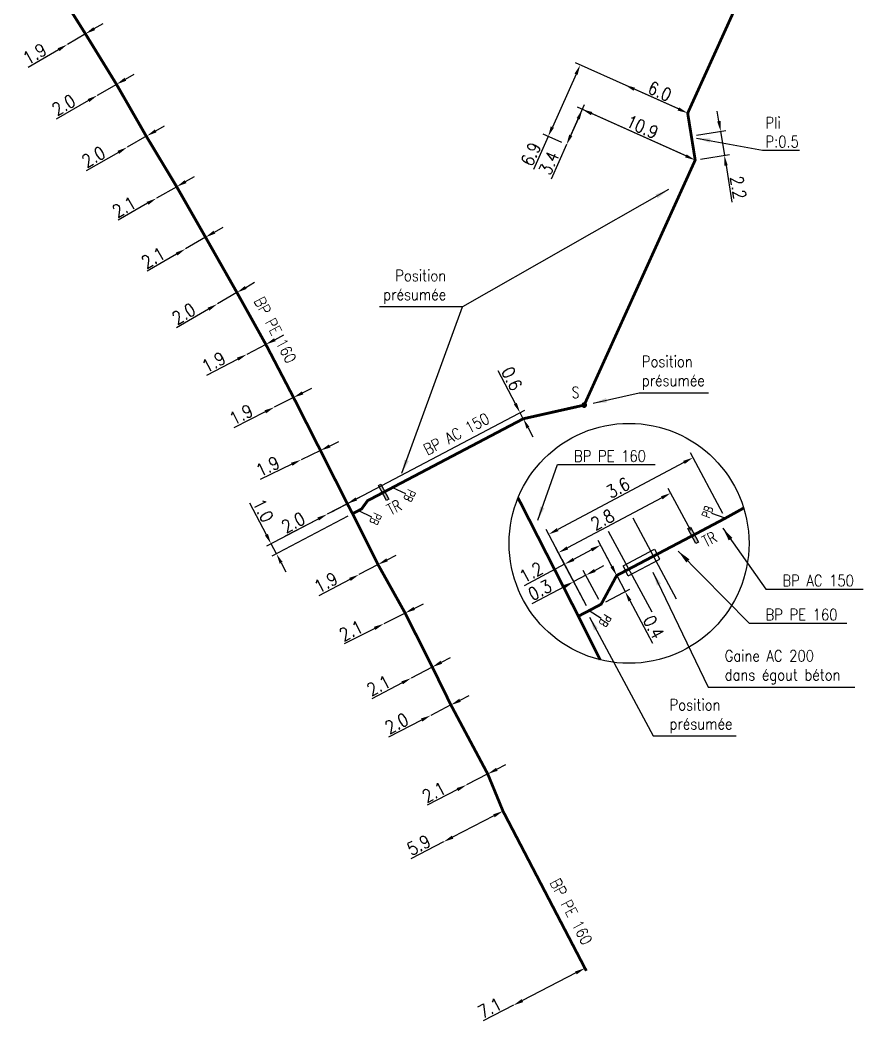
# Model space of a CAD drawing. Header units: millimetres. Extents: x 184998 to 186003, y 126995 to 128002.
# Drawn here: x 185674.2 to 185749, y 126995.6 to 127083.8 of the extents above; entities that cross this region are included whole.
import ezdxf
from ezdxf.enums import TextEntityAlignment as Align

# ---------------------------------------------------------------- set-up
doc = ezdxf.new("R2010")
doc.units = ezdxf.units.MM
doc.header["$PDMODE"] = 34
doc.linetypes.add('L_25_AP', pattern=[2000, 1000, 1000])
doc.linetypes.add('L_25_PE', pattern=[2000, 1000, 1000])
doc.layers.get('0').update_dxf_attribs({"linetype": 'CONTINUOUS'})
doc.layers.get('DEFPOINTS').update_dxf_attribs({"linetype": 'CONTINUOUS'})
for name, color, linetype in [('L_150', 1, 'CONTINUOUS'), ('L_300', 7, 'CONTINUOUS'), ('L_340', 7, 'CONTINUOUS'), ('L_900', 7, 'CONTINUOUS')]:
    doc.layers.add(name, color=color, linetype=linetype)
doc.styles.add('G_ROMANS', font='ROMANS.SHX', dxfattribs={"width": 0.75})
doc.styles.get("Standard").update_dxf_attribs({"font": 'romans.shx', "width": 0.85})
doc.dimstyles.get("Standard").update_dxf_attribs({"dimtxt": 1.5, "dimasz": 1.2, "dimexe": 0.625, "dimexo": 0.625, "dimgap": 0.25, "dimtad": 1, "dimdec": 1, "dimzin": 0, "dimdsep": 46, "dimtxsty": 'Standard', "dimcen": -0.5, "dimadec": 0, "dimazin": 0, "dimtfac": 1, "dimtdec": 1, "dimtmove": 0, "dimatfit": 3, "dimfxl": 0, "dimtolj": 1, "dimtzin": 0, "dimarcsym": 0})

# ---------------------------------------------------------------- blocks, each defined once
blk = doc.blocks.new('*D359')
at = {"layer": 'DEFPOINTS', "color": 0, "linetype": 'Continuous', "transparency": 16777216}
for p in [(185679.952, 127082.558), (185678.358, 127081.62), (185678.358, 127081.62)]:
    blk.add_point(p, dxfattribs=at)
at = {"layer": 'L_150', "color": 0, "linetype": 'Continuous', "lineweight": -2, "transparency": 16777216}
for p, q in [((185680.728, 127083.015), (185681.503, 127083.472)), ((185679.952, 127082.558), (185678.358, 127081.62)), ((185677.583, 127081.163), (185674.915, 127079.592))]:
    blk.add_line(p, q, dxfattribs=at)
at = {"layer": 'L_150', "color": 0, "linetype": 'Continuous', "transparency": 16777216}
for points in [[(185680.652, 127083.144), (185680.804, 127082.886), (185679.952, 127082.558)], [(185677.507, 127081.292), (185677.659, 127081.034), (185678.358, 127081.62)]]:
    blk.add_solid(points, dxfattribs=at)
at = {"layer": 'L_150', "color": 0, "linetype": 'Continuous', "transparency": 16777216, "insert": (185675.48, 127080.795), "char_height": 1.125, "attachment_point": 5, "rotation": 30.49544}
blk.add_mtext('\\A1;1.9', dxfattribs=at)
blk = doc.blocks.new('*D360')
at = {"layer": 'DEFPOINTS', "color": 0, "linetype": 'Continuous', "transparency": 16777216}
for p in [(185682.69, 127078.107), (185681, 127077.133), (185681, 127077.133)]:
    blk.add_point(p, dxfattribs=at)
at = {"layer": 'L_150', "color": 0, "linetype": 'Continuous', "lineweight": -2, "transparency": 16777216}
for p, q in [((185683.469, 127078.557), (185684.249, 127079.006)), ((185682.69, 127078.107), (185681, 127077.133)), ((185680.221, 127076.684), (185677.38, 127075.046))]:
    blk.add_line(p, q, dxfattribs=at)
at = {"layer": 'L_150', "color": 0, "linetype": 'Continuous', "transparency": 16777216}
for points in [[(185683.394, 127078.687), (185683.544, 127078.427), (185682.69, 127078.107)], [(185680.146, 127076.813), (185680.296, 127076.554), (185681, 127077.133)]]:
    blk.add_solid(points, dxfattribs=at)
at = {"layer": 'L_150', "color": 0, "linetype": 'Continuous', "transparency": 16777216, "insert": (185678.036, 127076.29), "char_height": 1.125, "attachment_point": 5, "rotation": 29.96704}
blk.add_mtext('\\A1;2.0', dxfattribs=at)
blk = doc.blocks.new('*D361')
at = {"layer": 'DEFPOINTS', "color": 0, "linetype": 'Continuous', "transparency": 16777216}
for p in [(185685.367, 127073.563), (185683.633, 127072.567), (185683.633, 127072.567)]:
    blk.add_point(p, dxfattribs=at)
at = {"layer": 'L_150', "color": 0, "linetype": 'Continuous', "lineweight": -2, "transparency": 16777216}
for p, q in [((185686.148, 127074.011), (185686.929, 127074.459)), ((185685.367, 127073.563), (185683.633, 127072.567)), ((185682.852, 127072.119), (185680.009, 127070.487))]:
    blk.add_line(p, q, dxfattribs=at)
at = {"layer": 'L_150', "color": 0, "linetype": 'Continuous', "transparency": 16777216}
for points in [[(185686.073, 127074.141), (185686.223, 127073.881), (185685.367, 127073.563)], [(185682.778, 127072.249), (185682.927, 127071.989), (185683.633, 127072.567)]]:
    blk.add_solid(points, dxfattribs=at)
at = {"layer": 'L_150', "color": 0, "linetype": 'Continuous', "transparency": 16777216, "insert": (185680.667, 127071.73), "char_height": 1.125, "attachment_point": 5, "rotation": 29.86022}
blk.add_mtext('\\A1;2.0', dxfattribs=at)
blk = doc.blocks.new('*D362')
at = {"layer": 'DEFPOINTS', "color": 0, "linetype": 'Continuous', "transparency": 16777216}
for p in [(185687.993, 127069.09), (185686.213, 127068.073), (185686.213, 127068.073)]:
    blk.add_point(p, dxfattribs=at)
at = {"layer": 'L_150', "color": 0, "linetype": 'Continuous', "lineweight": -2, "transparency": 16777216}
for p, q in [((185688.775, 127069.537), (185689.556, 127069.983)), ((185687.993, 127069.09), (185686.213, 127068.073)), ((185685.431, 127067.627), (185682.822, 127066.137))]:
    blk.add_line(p, q, dxfattribs=at)
at = {"layer": 'L_150', "color": 0, "linetype": 'Continuous', "transparency": 16777216}
for points in [[(185688.7, 127069.667), (185688.849, 127069.406), (185687.993, 127069.09)], [(185685.357, 127067.757), (185685.506, 127067.497), (185686.213, 127068.073)]]:
    blk.add_solid(points, dxfattribs=at)
at = {"layer": 'L_150', "color": 0, "linetype": 'Continuous', "transparency": 16777216, "insert": (185683.364, 127067.31), "char_height": 1.125, "attachment_point": 5, "rotation": 29.73244}
blk.add_mtext('\\A1;2.1', dxfattribs=at)
blk = doc.blocks.new('*D363')
at = {"layer": 'DEFPOINTS', "color": 0, "linetype": 'Continuous', "transparency": 16777216}
for p in [(185690.536, 127064.637), (185688.763, 127063.608), (185688.763, 127063.608)]:
    blk.add_point(p, dxfattribs=at)
at = {"layer": 'L_150', "color": 0, "linetype": 'Continuous', "lineweight": -2, "transparency": 16777216}
for p, q in [((185691.315, 127065.089), (185692.093, 127065.54)), ((185690.536, 127064.637), (185688.763, 127063.608)), ((185687.985, 127063.157), (185685.385, 127061.649))]:
    blk.add_line(p, q, dxfattribs=at)
at = {"layer": 'L_150', "color": 0, "linetype": 'Continuous', "transparency": 16777216}
for points in [[(185691.24, 127065.218), (185691.39, 127064.959), (185690.536, 127064.637)], [(185687.909, 127063.286), (185688.06, 127063.027), (185688.763, 127063.608)]]:
    blk.add_solid(points, dxfattribs=at)
at = {"layer": 'L_150', "color": 0, "linetype": 'Continuous', "transparency": 16777216, "insert": (185685.919, 127062.826), "char_height": 1.125, "attachment_point": 5, "rotation": 30.12005}
blk.add_mtext('\\A1;2.1', dxfattribs=at)
blk = doc.blocks.new('*D364')
at = {"layer": 'DEFPOINTS', "color": 0, "linetype": 'Continuous', "transparency": 16777216}
for p in [(185693.305, 127059.764), (185691.577, 127058.758), (185691.577, 127058.758)]:
    blk.add_point(p, dxfattribs=at)
at = {"layer": 'L_150', "color": 0, "linetype": 'Continuous', "lineweight": -2, "transparency": 16777216}
for p, q in [((185694.083, 127060.217), (185694.861, 127060.671)), ((185693.305, 127059.764), (185691.577, 127058.758)), ((185690.799, 127058.305), (185687.966, 127056.655))]:
    blk.add_line(p, q, dxfattribs=at)
at = {"layer": 'L_150', "color": 0, "linetype": 'Continuous', "transparency": 16777216}
for points in [[(185694.007, 127060.347), (185694.158, 127060.088), (185693.305, 127059.764)], [(185690.724, 127058.434), (185690.875, 127058.175), (185691.577, 127058.758)]]:
    blk.add_solid(points, dxfattribs=at)
at = {"layer": 'L_150', "color": 0, "linetype": 'Continuous', "transparency": 16777216, "insert": (185688.617, 127057.901), "char_height": 1.125, "attachment_point": 5, "rotation": 30.22146}
blk.add_mtext('\\A1;2.0', dxfattribs=at)
blk = doc.blocks.new('*D365')
at = {"layer": 'DEFPOINTS', "color": 0, "linetype": 'Continuous', "transparency": 16777216}
for p in [(185695.849, 127055.196), (185694.165, 127054.316), (185694.165, 127054.316)]:
    blk.add_point(p, dxfattribs=at)
at = {"layer": 'L_150', "color": 0, "linetype": 'Continuous', "lineweight": -2, "transparency": 16777216}
for p, q in [((185696.646, 127055.613), (185697.444, 127056.029)), ((185695.849, 127055.196), (185694.165, 127054.316)), ((185693.367, 127053.899), (185690.623, 127052.465))]:
    blk.add_line(p, q, dxfattribs=at)
at = {"layer": 'L_150', "color": 0, "linetype": 'Continuous', "transparency": 16777216}
for points in [[(185696.577, 127055.746), (185696.716, 127055.48), (185695.849, 127055.196)], [(185693.298, 127054.032), (185693.437, 127053.766), (185694.165, 127054.316)]]:
    blk.add_solid(points, dxfattribs=at)
at = {"layer": 'L_150', "color": 0, "linetype": 'Continuous', "transparency": 16777216, "insert": (185691.249, 127053.638), "char_height": 1.125, "attachment_point": 5, "rotation": 27.5885}
blk.add_mtext('\\A1;1.9', dxfattribs=at)
blk = doc.blocks.new('*D366')
at = {"layer": 'DEFPOINTS', "color": 0, "linetype": 'Continuous', "transparency": 16777216}
for p in [(185698.291, 127050.521), (185696.597, 127049.661), (185696.597, 127049.661)]:
    blk.add_point(p, dxfattribs=at)
at = {"layer": 'L_150', "color": 0, "linetype": 'Continuous', "lineweight": -2, "transparency": 16777216}
for p, q in [((185699.094, 127050.928), (185699.896, 127051.336)), ((185698.291, 127050.521), (185696.597, 127049.661)), ((185695.794, 127049.254), (185693.033, 127047.852))]:
    blk.add_line(p, q, dxfattribs=at)
at = {"layer": 'L_150', "color": 0, "linetype": 'Continuous', "transparency": 16777216}
for points in [[(185699.026, 127051.062), (185699.162, 127050.794), (185698.291, 127050.521)], [(185695.726, 127049.387), (185695.862, 127049.12), (185696.597, 127049.661)]]:
    blk.add_solid(points, dxfattribs=at)
at = {"layer": 'L_150', "color": 0, "linetype": 'Continuous', "transparency": 16777216, "insert": (185693.673, 127049.018), "char_height": 1.125, "attachment_point": 5, "rotation": 26.90943}
blk.add_mtext('\\A1;1.9', dxfattribs=at)
blk = doc.blocks.new('*D367')
at = {"layer": 'DEFPOINTS', "color": 0, "linetype": 'Continuous', "transparency": 16777216}
for p in [(185700.66, 127045.853), (185698.948, 127045.029), (185698.948, 127045.029)]:
    blk.add_point(p, dxfattribs=at)
at = {"layer": 'L_150', "color": 0, "linetype": 'Continuous', "lineweight": -2, "transparency": 16777216}
for p, q in [((185701.471, 127046.243), (185702.282, 127046.634)), ((185700.66, 127045.853), (185698.948, 127045.029)), ((185698.137, 127044.639), (185695.346, 127043.297))]:
    blk.add_line(p, q, dxfattribs=at)
at = {"layer": 'L_150', "color": 0, "linetype": 'Continuous', "transparency": 16777216}
for points in [[(185701.406, 127046.378), (185701.536, 127046.108), (185700.66, 127045.853)], [(185698.072, 127044.774), (185698.202, 127044.504), (185698.948, 127045.029)]]:
    blk.add_solid(points, dxfattribs=at)
at = {"layer": 'L_150', "color": 0, "linetype": 'Continuous', "transparency": 16777216, "insert": (185696.011, 127044.449), "char_height": 1.125, "attachment_point": 5, "rotation": 25.6951}
blk.add_mtext('\\A1;1.9', dxfattribs=at)
blk = doc.blocks.new('*D368')
at = {"layer": 'DEFPOINTS', "color": 0, "linetype": 'Continuous', "transparency": 16777216}
for p in [(185703.025, 127041.165), (185701.255, 127040.233), (185701.255, 127040.233)]:
    blk.add_point(p, dxfattribs=at)
at = {"layer": 'L_150', "color": 0, "linetype": 'Continuous', "lineweight": -2, "transparency": 16777216}
for p, q in [((185703.822, 127041.584), (185704.618, 127042.003)), ((185703.025, 127041.165), (185701.255, 127040.233)), ((185700.459, 127039.814), (185697.557, 127038.288))]:
    blk.add_line(p, q, dxfattribs=at)
at = {"layer": 'L_150', "color": 0, "linetype": 'Continuous', "transparency": 16777216}
for points in [[(185703.752, 127041.716), (185703.892, 127041.451), (185703.025, 127041.165)], [(185700.389, 127039.947), (185700.529, 127039.682), (185701.255, 127040.233)]]:
    blk.add_solid(points, dxfattribs=at)
at = {"layer": 'L_150', "color": 0, "linetype": 'Continuous', "transparency": 16777216, "insert": (185698.261, 127039.505), "char_height": 1.125, "attachment_point": 5, "rotation": 27.74888}
blk.add_mtext('\\A1;2.0', dxfattribs=at)
blk = doc.blocks.new('*D369')
at = {"layer": 'DEFPOINTS', "color": 0, "linetype": 'Continuous', "transparency": 16777216}
for p in [(185701.255, 127040.233), (185703.491, 127040.28), (185696.315, 127037.634)]:
    blk.add_point(p, dxfattribs=at)
at = {"layer": 'L_150', "color": 0, "linetype": 'Continuous', "lineweight": -2, "transparency": 16777216}
for p, q in [((185695.896, 127038.431), (185694.433, 127041.211)), ((185700.84, 127040.015), (185695.9, 127037.416)), ((185703.076, 127040.061), (185696.365, 127036.531)), ((185696.78, 127036.749), (185696.315, 127037.634)), ((185697.199, 127035.953), (185697.618, 127035.156))]:
    blk.add_line(p, q, dxfattribs=at)
at = {"layer": 'L_150', "color": 0, "linetype": 'Continuous', "transparency": 16777216}
for points in [[(185696.028, 127038.501), (185695.763, 127038.361), (185696.315, 127037.634)], [(185697.332, 127036.023), (185697.066, 127035.883), (185696.78, 127036.749)]]:
    blk.add_solid(points, dxfattribs=at)
at = {"layer": 'L_150', "color": 0, "linetype": 'Continuous', "transparency": 16777216, "insert": (185695.618, 127040.569), "char_height": 1.125, "attachment_point": 5, "rotation": 297.74762}
blk.add_mtext('\\A1;1.0', dxfattribs=at)
blk = doc.blocks.new('*D370')
at = {"layer": 'DEFPOINTS', "color": 0, "linetype": 'Continuous', "transparency": 16777216}
for p in [(185705.735, 127035.798), (185704.054, 127034.914), (185704.054, 127034.914)]:
    blk.add_point(p, dxfattribs=at)
at = {"layer": 'L_150', "color": 0, "linetype": 'Continuous', "lineweight": -2, "transparency": 16777216}
for p, q in [((185706.532, 127036.217), (185707.328, 127036.636)), ((185705.735, 127035.798), (185704.054, 127034.914)), ((185703.257, 127034.495), (185700.517, 127033.053))]:
    blk.add_line(p, q, dxfattribs=at)
at = {"layer": 'L_150', "color": 0, "linetype": 'Continuous', "transparency": 16777216}
for points in [[(185706.462, 127036.35), (185706.602, 127036.084), (185705.735, 127035.798)], [(185703.188, 127034.627), (185703.327, 127034.362), (185704.054, 127034.914)]]:
    blk.add_solid(points, dxfattribs=at)
at = {"layer": 'L_150', "color": 0, "linetype": 'Continuous', "transparency": 16777216, "insert": (185701.14, 127034.228), "char_height": 1.125, "attachment_point": 5, "rotation": 27.74589}
blk.add_mtext('\\A1;1.9', dxfattribs=at)
blk = doc.blocks.new('*D371')
at = {"layer": 'DEFPOINTS', "color": 0, "linetype": 'Continuous', "transparency": 16777216}
for p in [(185708.121, 127031.531), (185706.245, 127030.586), (185706.245, 127030.586)]:
    blk.add_point(p, dxfattribs=at)
at = {"layer": 'L_150', "color": 0, "linetype": 'Continuous', "lineweight": -2, "transparency": 16777216}
for p, q in [((185708.925, 127031.936), (185709.729, 127032.341)), ((185708.121, 127031.531), (185706.245, 127030.586)), ((185705.442, 127030.182), (185702.757, 127028.83))]:
    blk.add_line(p, q, dxfattribs=at)
at = {"layer": 'L_150', "color": 0, "linetype": 'Continuous', "transparency": 16777216}
for points in [[(185708.857, 127032.07), (185708.992, 127031.802), (185708.121, 127031.531)], [(185705.374, 127030.316), (185705.509, 127030.048), (185706.245, 127030.586)]]:
    blk.add_solid(points, dxfattribs=at)
at = {"layer": 'L_150', "color": 0, "linetype": 'Continuous', "transparency": 16777216, "insert": (185703.36, 127029.973), "char_height": 1.125, "attachment_point": 5, "rotation": 26.72878}
blk.add_mtext('\\A1;2.1', dxfattribs=at)
blk = doc.blocks.new('*D372')
at = {"layer": 'DEFPOINTS', "color": 0, "linetype": 'Continuous', "transparency": 16777216}
for p in [(185710.516, 127026.774), (185708.657, 127025.799), (185708.657, 127025.799)]:
    blk.add_point(p, dxfattribs=at)
at = {"layer": 'L_150', "color": 0, "linetype": 'Continuous', "lineweight": -2, "transparency": 16777216}
for p, q in [((185711.313, 127027.192), (185712.11, 127027.61)), ((185710.516, 127026.774), (185708.657, 127025.799)), ((185707.86, 127025.381), (185705.198, 127023.985))]:
    blk.add_line(p, q, dxfattribs=at)
at = {"layer": 'L_150', "color": 0, "linetype": 'Continuous', "transparency": 16777216}
for points in [[(185711.244, 127027.325), (185711.383, 127027.059), (185710.516, 127026.774)], [(185707.79, 127025.513), (185707.929, 127025.248), (185708.657, 127025.799)]]:
    blk.add_solid(points, dxfattribs=at)
at = {"layer": 'L_150', "color": 0, "linetype": 'Continuous', "transparency": 16777216, "insert": (185705.782, 127025.138), "char_height": 1.125, "attachment_point": 5, "rotation": 27.67718}
blk.add_mtext('\\A1;2.1', dxfattribs=at)
blk = doc.blocks.new('*D373')
at = {"layer": 'DEFPOINTS', "color": 0, "linetype": 'Continuous', "transparency": 16777216}
for p in [(185712.158, 127023.429), (185710.38, 127022.513), (185710.38, 127022.513)]:
    blk.add_point(p, dxfattribs=at)
at = {"layer": 'L_150', "color": 0, "linetype": 'Continuous', "lineweight": -2, "transparency": 16777216}
for p, q in [((185712.958, 127023.841), (185713.758, 127024.253)), ((185712.158, 127023.429), (185710.38, 127022.513)), ((185709.58, 127022.101), (185706.665, 127020.599))]:
    blk.add_line(p, q, dxfattribs=at)
at = {"layer": 'L_150', "color": 0, "linetype": 'Continuous', "transparency": 16777216}
for points in [[(185712.889, 127023.975), (185713.026, 127023.708), (185712.158, 127023.429)], [(185709.511, 127022.234), (185709.648, 127021.967), (185710.38, 127022.513)]]:
    blk.add_solid(points, dxfattribs=at)
at = {"layer": 'L_150', "color": 0, "linetype": 'Continuous', "transparency": 16777216, "insert": (185707.379, 127021.811), "char_height": 1.125, "attachment_point": 5, "rotation": 27.25896}
blk.add_mtext('\\A1;2.0', dxfattribs=at)
blk = doc.blocks.new('*D374')
at = {"layer": 'DEFPOINTS', "color": 0, "linetype": 'Continuous', "transparency": 16777216}
for p in [(185715.402, 127017.35), (185713.536, 127016.388), (185713.536, 127016.388)]:
    blk.add_point(p, dxfattribs=at)
at = {"layer": 'L_150', "color": 0, "linetype": 'Continuous', "lineweight": -2, "transparency": 16777216}
for p, q in [((185716.202, 127017.762), (185717.002, 127018.174)), ((185715.402, 127017.35), (185713.536, 127016.388)), ((185712.736, 127015.976), (185710.064, 127014.599))]:
    blk.add_line(p, q, dxfattribs=at)
at = {"layer": 'L_150', "color": 0, "linetype": 'Continuous', "transparency": 16777216}
for points in [[(185716.134, 127017.896), (185716.271, 127017.629), (185715.402, 127017.35)], [(185712.667, 127016.109), (185712.804, 127015.843), (185713.536, 127016.388)]]:
    blk.add_solid(points, dxfattribs=at)
at = {"layer": 'L_150', "color": 0, "linetype": 'Continuous', "transparency": 16777216, "insert": (185710.656, 127015.748), "char_height": 1.125, "attachment_point": 5, "rotation": 27.25946}
blk.add_mtext('\\A1;2.1', dxfattribs=at)
blk = doc.blocks.new('*D375')
at = {"layer": 'DEFPOINTS', "color": 0, "linetype": 'Continuous', "transparency": 16777216}
for p in [(185716.747, 127014.078), (185711.505, 127011.371), (185711.505, 127011.371)]:
    blk.add_point(p, dxfattribs=at)
at = {"layer": 'L_150', "color": 0, "linetype": 'Continuous', "lineweight": -2, "transparency": 16777216}
for p, q in [((185715.948, 127013.665), (185712.304, 127011.784)), ((185711.505, 127011.371), (185708.632, 127009.888))]:
    blk.add_line(p, q, dxfattribs=at)
at = {"layer": 'L_150', "color": 0, "linetype": 'Continuous', "transparency": 16777216}
for points in [[(185715.879, 127013.798), (185716.016, 127013.531), (185716.747, 127014.078)], [(185712.236, 127011.917), (185712.373, 127011.651), (185711.505, 127011.371)]]:
    blk.add_solid(points, dxfattribs=at)
at = {"layer": 'L_150', "color": 0, "linetype": 'Continuous', "transparency": 16777216, "insert": (185709.324, 127011.09), "char_height": 1.125, "attachment_point": 5, "rotation": 27.30457}
blk.add_mtext('\\A1;5.9', dxfattribs=at)
blk = doc.blocks.new('*D376')
at = {"layer": 'DEFPOINTS', "color": 0, "linetype": 'Continuous', "transparency": 16777216}
for p in [(185723.968, 127000.236), (185717.664, 126996.971), (185717.664, 126996.971)]:
    blk.add_point(p, dxfattribs=at)
at = {"layer": 'L_150', "color": 0, "linetype": 'Continuous', "lineweight": -2, "transparency": 16777216}
for p, q in [((185723.169, 126999.822), (185718.463, 126997.385)), ((185717.664, 126996.971), (185714.995, 126995.589))]:
    blk.add_line(p, q, dxfattribs=at)
at = {"layer": 'L_150', "color": 0, "linetype": 'Continuous', "transparency": 16777216}
for points in [[(185723.1, 126999.955), (185723.238, 126999.689), (185723.968, 127000.236)], [(185718.394, 126997.518), (185718.532, 126997.252), (185717.664, 126996.971)]]:
    blk.add_solid(points, dxfattribs=at)
at = {"layer": 'L_150', "color": 0, "linetype": 'Continuous', "transparency": 16777216, "insert": (185715.585, 126996.739), "char_height": 1.125, "attachment_point": 5, "rotation": 27.37581}
blk.add_mtext('\\A1;7.1', dxfattribs=at)
blk = doc.blocks.new('*D891')
at = {"layer": 'DEFPOINTS', "color": 0, "linetype": 'Continuous', "transparency": 16777216}
for p in [(185722.346, 127072.798), (185722.346, 127072.798), (185733.683, 127071.437)]:
    blk.add_point(p, dxfattribs=at)
at = {"layer": 'L_150', "color": 0, "linetype": 'Continuous', "lineweight": -2, "transparency": 16777216}
for p, q in [((185733.255, 127071.629), (185723.311, 127076.092)), ((185723.37, 127075.079), (185722.715, 127073.619)), ((185722.346, 127072.798), (185720.985, 127069.765))]:
    blk.add_line(p, q, dxfattribs=at)
at = {"layer": 'L_150', "color": 0, "linetype": 'Continuous', "transparency": 16777216}
for points in [[(185723.233, 127075.14), (185723.507, 127075.017), (185723.738, 127075.9)], [(185722.578, 127073.68), (185722.852, 127073.557), (185722.346, 127072.798)]]:
    blk.add_solid(points, dxfattribs=at)
at = {"layer": 'L_150', "color": 0, "linetype": 'Continuous', "transparency": 16777216, "insert": (185720.797, 127071.178), "char_height": 1.125, "attachment_point": 5, "rotation": 65.83296}
blk.add_mtext('\\A1;3.4', dxfattribs=at)
blk = doc.blocks.new('*D892')
at = {"layer": 'DEFPOINTS', "color": 0, "linetype": 'Continuous', "transparency": 16777216}
for p in [(185723.738, 127075.9), (185722.346, 127072.798), (185733.683, 127071.437)]:
    blk.add_point(p, dxfattribs=at)
at = {"layer": 'L_150', "color": 0, "linetype": 'Continuous', "lineweight": -2, "transparency": 16777216}
for p, q in [((185722.538, 127073.225), (185723.93, 127076.327)), ((185732.862, 127071.806), (185724.559, 127075.531))]:
    blk.add_line(p, q, dxfattribs=at)
at = {"layer": 'L_150', "color": 0, "linetype": 'Continuous', "transparency": 16777216}
for points in [[(185724.621, 127075.668), (185724.498, 127075.394), (185723.738, 127075.9)], [(185732.923, 127071.943), (185732.8, 127071.669), (185733.683, 127071.437)]]:
    blk.add_solid(points, dxfattribs=at)
at = {"layer": 'L_150', "color": 0, "linetype": 'Continuous', "transparency": 16777216, "insert": (185729.018, 127074.353), "char_height": 1.125, "attachment_point": 5, "rotation": 335.83296}
blk.add_mtext('\\A1;10.9', dxfattribs=at)
blk = doc.blocks.new('*D893')
at = {"layer": 'DEFPOINTS', "color": 0, "linetype": 'Continuous', "transparency": 16777216}
for p in [(185733.02, 127075.571), (185720.726, 127073.525), (185722.346, 127072.798)]:
    blk.add_point(p, dxfattribs=at)
at = {"layer": 'L_150', "color": 0, "linetype": 'Continuous', "lineweight": -2, "transparency": 16777216}
for p, q in [((185732.593, 127075.763), (185723.124, 127080.012)), ((185723.183, 127078.999), (185721.095, 127074.346)), ((185720.726, 127073.525), (185719.421, 127070.616)), ((185721.919, 127072.99), (185720.299, 127073.716))]:
    blk.add_line(p, q, dxfattribs=at)
at = {"layer": 'L_150', "color": 0, "linetype": 'Continuous', "transparency": 16777216}
for points in [[(185723.046, 127079.06), (185723.32, 127078.937), (185723.551, 127079.82)], [(185720.958, 127074.407), (185721.232, 127074.284), (185720.726, 127073.525)]]:
    blk.add_solid(points, dxfattribs=at)
at = {"layer": 'L_150', "color": 0, "linetype": 'Continuous', "transparency": 16777216, "insert": (185719.205, 127071.967), "char_height": 1.125, "attachment_point": 5, "rotation": 65.83334}
blk.add_mtext('\\A1;6.9', dxfattribs=at)
blk = doc.blocks.new('*D894')
at = {"layer": 'DEFPOINTS', "color": 0, "linetype": 'Continuous', "transparency": 16777216}
for p in [(185727.501, 127078.048), (185727.501, 127078.048), (185733.02, 127075.571)]:
    blk.add_point(p, dxfattribs=at)
at = {"layer": 'L_150', "color": 0, "linetype": 'Continuous', "lineweight": -2, "transparency": 16777216}
blk.add_line((185732.199, 127075.939), (185728.322, 127077.679), dxfattribs=at)
at = {"layer": 'L_150', "color": 0, "linetype": 'Continuous', "transparency": 16777216}
for points in [[(185728.383, 127077.816), (185728.26, 127077.542), (185727.501, 127078.048)], [(185732.261, 127076.076), (185732.138, 127075.802), (185733.02, 127075.571)]]:
    blk.add_solid(points, dxfattribs=at)
at = {"layer": 'L_150', "color": 0, "linetype": 'Continuous', "transparency": 16777216, "insert": (185730.568, 127077.494), "char_height": 1.125, "attachment_point": 5, "rotation": 335.83334}
blk.add_mtext('\\A1;6.0', dxfattribs=at)
blk = doc.blocks.new('L_340_13')
at = {"color": 0, "linetype": 'Continuous', "flags": 128}
blk.add_lwpolyline([(0, 0), (0, 1.25)], dxfattribs=at)
at = {"color": 0, "linetype": 'Continuous', "style": 'G_ROMANS', "width": 0.75}
blk.add_text('PB', height=0.75, dxfattribs=at).set_placement((0, 1.663), align=Align.MIDDLE)
at = {"color": 0, "linetype": 'Continuous', "width": 0.75, "flags": 3}
for tag, p in [('DEF_LEG', (0, -10)), ('DEF_COUP', (0, -12.5)), ('DEF_TYPE', (0, -15))]:
    blk.add_attdef(tag, text='', height=1.2, dxfattribs=at).set_placement(p, align=Align.MIDDLE)
blk = doc.blocks.new('*D895')
at = {"layer": 'DEFPOINTS', "color": 0, "linetype": 'Continuous', "transparency": 16777216}
for p in [(185726.764, 127034.837), (185727.509, 127033.421), (185725.396, 127032.309)]:
    blk.add_point(p, dxfattribs=at)
at = {"layer": 'L_900', "color": 0, "linetype": 'Continuous', "lineweight": -2, "transparency": 16777216}
for p, q in [((185726.345, 127035.633), (185725.926, 127036.43)), ((185726.764, 127034.837), (185727.509, 127033.421)), ((185725.811, 127032.527), (185727.924, 127033.639)), ((185727.928, 127032.624), (185729.907, 127028.863))]:
    blk.add_line(p, q, dxfattribs=at)
at = {"layer": 'L_900', "color": 0, "linetype": 'Continuous', "transparency": 16777216}
for points in [[(185726.478, 127035.703), (185726.212, 127035.563), (185726.764, 127034.837)], [(185728.061, 127032.694), (185727.796, 127032.554), (185727.509, 127033.421)]]:
    blk.add_solid(points, dxfattribs=at)
at = {"layer": 'L_900', "color": 0, "linetype": 'Continuous', "transparency": 16777216, "insert": (185730.006, 127030.285), "char_height": 1.125, "attachment_point": 5, "rotation": 297.74888}
blk.add_mtext('\\A1;0.4', dxfattribs=at)
blk = doc.blocks.new('*D896')
at = {"layer": 'DEFPOINTS', "color": 0, "linetype": 'Continuous', "transparency": 16777216}
for p in [(185722.985, 127034.296), (185725.399, 127032.311), (185724.339, 127031.747)]:
    blk.add_point(p, dxfattribs=at)
at = {"layer": 'L_900', "color": 0, "linetype": 'Continuous', "lineweight": -2, "transparency": 16777216}
for p, q in [((185724.839, 127035.282), (185725.634, 127035.704)), ((185724.119, 127032.161), (185722.765, 127034.71)), ((185724.044, 127034.859), (185722.985, 127034.296)), ((185725.179, 127032.724), (185723.824, 127035.273)), ((185722.19, 127033.874), (185719.295, 127032.335))]:
    blk.add_line(p, q, dxfattribs=at)
at = {"layer": 'L_900', "color": 0, "linetype": 'Continuous', "transparency": 16777216}
for points in [[(185724.769, 127035.414), (185724.909, 127035.149), (185724.044, 127034.859)], [(185722.119, 127034.006), (185722.26, 127033.741), (185722.985, 127034.296)]]:
    blk.add_solid(points, dxfattribs=at)
at = {"layer": 'L_900', "color": 0, "linetype": 'Continuous', "transparency": 16777216, "insert": (185719.993, 127033.556), "char_height": 1.125, "attachment_point": 5, "rotation": 27.98847}
blk.add_mtext('\\A1;0.3', dxfattribs=at)
blk = doc.blocks.new('*D897')
at = {"layer": 'DEFPOINTS', "color": 0, "linetype": 'Continuous', "transparency": 16777216}
for p in [(185733.504, 127038.382), (185721.631, 127036.843), (185724.339, 127031.747)]:
    blk.add_point(p, dxfattribs=at)
at = {"layer": 'L_900', "color": 0, "linetype": 'Continuous', "lineweight": -2, "transparency": 16777216}
for p, q in [((185733.284, 127038.796), (185731.307, 127042.516)), ((185730.732, 127041.68), (185722.426, 127037.265)), ((185724.119, 127032.161), (185721.411, 127037.257))]:
    blk.add_line(p, q, dxfattribs=at)
at = {"layer": 'L_900', "color": 0, "linetype": 'Continuous', "transparency": 16777216}
for points in [[(185730.662, 127041.812), (185730.803, 127041.547), (185731.527, 127042.102)], [(185722.356, 127037.398), (185722.496, 127037.133), (185721.631, 127036.843)]]:
    blk.add_solid(points, dxfattribs=at)
at = {"layer": 'L_900', "color": 0, "linetype": 'Continuous', "transparency": 16777216, "insert": (185725.514, 127039.756), "char_height": 1.125, "attachment_point": 5, "rotation": 27.98847}
blk.add_mtext('\\A1;2.8', dxfattribs=at)
blk = doc.blocks.new('*D898')
at = {"layer": 'DEFPOINTS', "color": 0, "linetype": 'Continuous', "transparency": 16777216}
for p in [(185736.326, 127039.877), (185720.771, 127038.462), (185724.339, 127031.747)]:
    blk.add_point(p, dxfattribs=at)
at = {"layer": 'L_900', "color": 0, "linetype": 'Continuous', "lineweight": -2, "transparency": 16777216}
for p, q in [((185736.106, 127040.291), (185733.267, 127045.634)), ((185732.692, 127044.797), (185721.566, 127038.884)), ((185724.119, 127032.161), (185720.551, 127038.876))]:
    blk.add_line(p, q, dxfattribs=at)
at = {"layer": 'L_900', "color": 0, "linetype": 'Continuous', "transparency": 16777216}
for points in [[(185732.621, 127044.93), (185732.762, 127044.665), (185733.487, 127045.22)], [(185721.495, 127039.017), (185721.636, 127038.752), (185720.771, 127038.462)]]:
    blk.add_solid(points, dxfattribs=at)
at = {"layer": 'L_900', "color": 0, "linetype": 'Continuous', "transparency": 16777216, "insert": (185726.882, 127042.559), "char_height": 1.125, "attachment_point": 5, "rotation": 27.98847}
blk.add_mtext('\\A1;3.6', dxfattribs=at)
blk = doc.blocks.new('L_340_19')
at = {"linetype": 'Continuous'}
blk.add_hatch(color=0, dxfattribs=at).paths.add_polyline_path([(0.125, 0.75), (-0.125, 0.75), (-0.125, -0.75), (0.125, -0.75)])
at = {"color": 0, "linetype": 'Continuous'}
blk.add_lwpolyline([(-0.125, 0.75), (0.125, 0.75), (0.125, -0.75), (-0.125, -0.75)], close=True, dxfattribs=at)
at = {"color": 0, "linetype": 'Continuous', "width": 0.75}
for tag, height, flags, p in [('TR', 1, 8, (0, 1.981)), ('DEF_LEG', 1.2, 3, (0, -5)), ('DEF_COUP', 1.2, 3, (0, -7.5)), ('DEF_TYPE', 1.2, 3, (0, -10))]:
    blk.add_attdef(tag, text='', height=height, dxfattribs=dict(at, flags=flags)).set_placement(p, align=Align.MIDDLE)
blk = doc.blocks.new('*D899')
at = {"layer": 'DEFPOINTS', "color": 0, "linetype": 'Continuous', "transparency": 16777216}
for p in [(185718.534, 127048.646), (185718.534, 127048.646), (185701.255, 127040.233)]:
    blk.add_point(p, dxfattribs=at)
at = {"layer": 'L_150', "color": 0, "linetype": 'Continuous', "lineweight": -2, "transparency": 16777216}
for p, q in [((185717.835, 127049.973), (185716.309, 127052.875)), ((185701.67, 127040.452), (185718.669, 127049.395)), ((185718.534, 127048.646), (185718.255, 127049.177)), ((185718.953, 127047.849), (185719.372, 127047.053))]:
    blk.add_line(p, q, dxfattribs=at)
at = {"layer": 'L_150', "color": 0, "linetype": 'Continuous', "transparency": 16777216}
for points in [[(185717.968, 127050.043), (185717.703, 127049.903), (185718.255, 127049.177)], [(185719.086, 127047.919), (185718.82, 127047.779), (185718.534, 127048.646)]]:
    blk.add_solid(points, dxfattribs=at)
at = {"layer": 'L_150', "color": 0, "linetype": 'Continuous', "transparency": 16777216, "insert": (185717.526, 127052.171), "char_height": 1.125, "attachment_point": 5, "rotation": 297.74888}
blk.add_mtext('\\A1;0.6', dxfattribs=at)
blk = doc.blocks.new('*D900')
at = {"layer": 'DEFPOINTS', "color": 0, "linetype": 'Continuous', "transparency": 16777216}
for p in [(185733.343, 127073.56), (185736.257, 127071.85), (185733.683, 127071.437)]:
    blk.add_point(p, dxfattribs=at)
at = {"layer": 'L_150', "color": 0, "linetype": 'Continuous', "lineweight": -2, "transparency": 16777216}
for p, q in [((185735.774, 127074.861), (185735.632, 127075.75)), ((185733.806, 127073.634), (185736.38, 127074.047)), ((185735.917, 127073.973), (185736.257, 127071.85)), ((185734.146, 127071.511), (185736.72, 127071.924)), ((185736.4, 127070.961), (185736.918, 127067.724))]:
    blk.add_line(p, q, dxfattribs=at)
at = {"layer": 'L_150', "color": 0, "linetype": 'Continuous', "transparency": 16777216}
for points in [[(185735.923, 127074.885), (185735.626, 127074.838), (185735.917, 127073.973)], [(185736.548, 127070.985), (185736.251, 127070.937), (185736.257, 127071.85)]]:
    blk.add_solid(points, dxfattribs=at)
at = {"layer": 'L_150', "color": 0, "linetype": 'Continuous', "transparency": 16777216, "insert": (185737.471, 127069.017), "char_height": 1.125, "attachment_point": 5, "rotation": 279.10553}
blk.add_mtext('\\A1;2.2', dxfattribs=at)
blk = doc.blocks.new('*D1273')
at = {"layer": 'DEFPOINTS', "color": 0, "linetype": 'Continuous', "transparency": 16777216}
for p in [(185722.17, 127035.829), (185726.764, 127034.837), (185724.339, 127031.747)]:
    blk.add_point(p, dxfattribs=at)
at = {"layer": 'L_900', "color": 0, "linetype": 'Continuous', "lineweight": -2, "transparency": 16777216}
for p, q in [((185726.544, 127035.251), (185725.121, 127037.928)), ((185724.547, 127037.092), (185722.965, 127036.251)), ((185722.17, 127035.829), (185718.601, 127033.932)), ((185724.119, 127032.161), (185721.95, 127036.243))]:
    blk.add_line(p, q, dxfattribs=at)
at = {"layer": 'L_900', "color": 0, "linetype": 'Continuous', "transparency": 16777216}
for points in [[(185724.476, 127037.224), (185724.617, 127036.959), (185725.341, 127037.514)], [(185722.895, 127036.383), (185723.035, 127036.119), (185722.17, 127035.829)]]:
    blk.add_solid(points, dxfattribs=at)
at = {"layer": 'L_900', "color": 0, "linetype": 'Continuous', "transparency": 16777216, "insert": (185719.239, 127035.12), "char_height": 1.125, "attachment_point": 5, "rotation": 27.98847}
blk.add_mtext('\\A1;1.2', dxfattribs=at)
blk = doc.blocks.new('L_300_11')
at = {"color": 0, "linetype": 'Continuous', "const_width": 0.248, "flags": 128}
blk.add_lwpolyline([(-0.126, 0, 1), (0.126, 0, 1)], format="xyb", close=True, dxfattribs=at)
at = {"linetype": 'Continuous', "style": 'G_ROMANS', "width": 0.75}
blk.add_attdef('S', text='', height=1, dxfattribs=at).set_placement((0, 1.35), align=Align.MIDDLE_CENTER)
at = {"color": 0, "linetype": 'Continuous', "width": 0.75, "flags": 3}
for tag, p in [('DEF_LEG', (0, -5)), ('DEF_COUP', (0, -7.5)), ('DEF_TYPE', (0, -10))]:
    blk.add_attdef(tag, text='', height=1.2, dxfattribs=at).set_placement(p, align=Align.MIDDLE)

msp = doc.modelspace()

# ---------------------------------------------------------------- linework, layer by layer
at = {"layer": 'L_150', "linetype": 'L_25_AP', "const_width": 0.25}
msp.add_lwpolyline([(185706.228, 127042.171), (185707.021, 127042.591), (185718.534, 127048.646), (185723.9, 127049.85), (185733.683, 127071.437), (185733.02, 127075.571), (185743.053, 127097.708), (185757.633, 127129.757)], dxfattribs=at)
at = {"layer": 'L_150', "linetype": 'L_25_PE', "const_width": 0.25}
for points in [[(185676.847, 127087.497), (185679.952, 127082.558), (185682.69, 127078.107), (185685.316, 127073.533), (185687.993, 127069.09), (185690.536, 127064.637), (185693.305, 127059.764), (185695.849, 127055.196), (185698.291, 127050.521), (185700.66, 127045.853), (185703.025, 127041.165), (185703.491, 127040.28), (185705.735, 127035.798), (185708.121, 127031.531), (185710.516, 127026.774), (185712.158, 127023.429), (185715.402, 127017.35), (185716.747, 127014.078), (185723.968, 127000.236), (185724.088, 127000)], [(185703.491, 127040.28), (185704.287, 127040.699), (185704.812, 127041.426), (185706.228, 127042.171)]]:
    msp.add_lwpolyline(points, dxfattribs=at)
at = {"layer": 'L_900', "color": 7, "linetype": 'CONTINUOUS'}
for p, q in [((185727.321, 127035.694), (185730.087, 127037.15)), ((185730.087, 127037.15), (185730.32, 127036.708)), ((185730.553, 127036.265), (185730.32, 127036.708)), ((185727.321, 127035.694), (185727.554, 127035.252)), ((185727.786, 127034.809), (185730.553, 127036.265)), ((185727.786, 127034.809), (185727.554, 127035.252))]:
    msp.add_line(p, q, dxfattribs=at)
at = {"layer": 'L_900', "color": 1, "linetype": 'Continuous', "const_width": 0.25, "flags": 128}
for points in [[(185718.073, 127041.677), (185723.39, 127031.251), (185725.313, 127027.411)], [(185723.39, 127031.251), (185724.339, 127031.747), (185725.396, 127032.309), (185726.764, 127034.837), (185733.504, 127038.382), (185736.326, 127039.877), (185737.957, 127040.781)]]:
    msp.add_lwpolyline(points, dxfattribs=at)
at = {"layer": 'L_900', "color": 252, "linetype": 'Continuous', "flags": 128}
for points in [[(185728.178, 127039.917), (185732.016, 127032.791)], [(185726.018, 127038.754), (185729.855, 127031.628)]]:
    msp.add_lwpolyline(points, dxfattribs=at)
at = {"layer": 'L_900', "color": 7, "linetype": 'Continuous'}
msp.add_circle((185727.855, 127037.671), 10.57, dxfattribs=at)

# ---------------------------------------------------------------- block references
at = {"layer": 'L_300'}
ref = msp.add_blockref('L_300_11', (185723.9, 127049.85), dxfattribs=dict(at, rotation=34.26720610489686))
ref.add_attrib('S', 'S', dxfattribs={"layer": '0', "linetype": 'Continuous', "height": 1, "style": 'G_ROMANS', "width": 0.75}).set_placement((185723.14, 127050.966), align=Align.MIDDLE_CENTER)
at = {"layer": 'L_340', "rotation": 244.3048228670241}
for p in [(185707.021, 127042.591), (185704.023, 127040.558)]:
    msp.add_blockref('L_340_13', p, dxfattribs=at)
at = {"layer": 'L_900'}
ref = msp.add_blockref('L_340_19', (185706.228, 127042.171), dxfattribs=dict(at, rotation=27.89911801672414))
ref.add_attrib('TR', 'TR', dxfattribs={"layer": '0', "color": 0, "linetype": 'Continuous', "height": 1, "rotation": 27.89912, "width": 0.75, "flags": 8}).set_placement((185707.159, 127040.834), align=Align.MIDDLE)
for p, rotation in [((185736.326, 127039.877), 70.40662842951828), ((185724.339, 127031.747), 237.9203534705277)]:
    msp.add_blockref('L_340_13', p, dxfattribs=dict(at, rotation=rotation))
ref = msp.add_blockref('L_340_19', (185733.504, 127038.382), dxfattribs=dict(at, rotation=27.89911801672417))
ref.add_attrib('TR', 'TR', dxfattribs={"layer": '0', "color": 0, "linetype": 'Continuous', "height": 1, "rotation": 27.89912, "width": 0.75, "flags": 8}).set_placement((185734.935, 127038.034), align=Align.MIDDLE)

# ---------------------------------------------------------------- texts
at = {"layer": 'L_150', "linetype": 'L_25_PE', "width": 0.85}
for rotation, p in [(297.58577, (185696.678, 127056.47)), (297.55048, (185722.751, 127005.222))]:
    msp.add_text('BP PE 160', height=1, rotation=rotation, dxfattribs=at).set_placement(p, align=Align.MIDDLE)
at = {"layer": 'L_150', "linetype": 'Continuous', "width": 0.85}
msp.add_text('BP AC 150', height=1, rotation=27.73968, dxfattribs=at).set_placement((185712.645, 127047.305), align=Align.MIDDLE)
at = {"layer": 'L_150', "linetype": 'Continuous', "char_height": 1}
for s, insert, attachment_point in [('Pli\\PP:0.5', (185739.869, 127073.893), 4), ('Position\\Pprésumée', (185711.736, 127060.26), 6)]:
    msp.add_mtext(s, dxfattribs=dict(at, insert=insert, attachment_point=attachment_point))
at = {"layer": 'L_300', "linetype": 'Continuous', "insert": (185728.982, 127052.689), "char_height": 1, "attachment_point": 4}
msp.add_mtext('Position\\Pprésumée', dxfattribs=at)
at = {"layer": 'L_900', "color": 1, "linetype": 'Continuous', "char_height": 1, "attachment_point": 4}
for s, insert in [('BP PE 160', (185723.003, 127045.36)), ('BP AC 150', (185741.369, 127034.388)), ('BP PE 160', (185739.885, 127031.389))]:
    msp.add_mtext(s, dxfattribs=dict(at, insert=insert))
at = {"layer": 'L_900', "color": 7, "linetype": 'Continuous', "insert": (185736.281, 127026.761), "char_height": 1, "attachment_point": 4}
msp.add_mtext('Gaine AC 200\\Pdans égout béton', dxfattribs=at)
at = {"layer": 'L_900', "linetype": 'Continuous', "insert": (185731.424, 127022.448), "char_height": 1, "attachment_point": 4}
msp.add_mtext('Position\\Pprésumée', dxfattribs=at)

# ---------------------------------------------------------------- dimensions: what is measured, and where the dimension line sits
at = {"layer": 'L_150', "linetype": 'Continuous'}
for base, p1, p2, angle, picture, middle in [((185678.3582, 127081.6196), (185679.9523, 127082.5584), (185678.3582, 127081.6196), 30.49544, '*D359', (185675.8609, 127080.1488)), ((185720.726, 127073.525), (185733.02, 127075.571), (185722.346, 127072.798), 65.83334, '*D893', (185719.89, 127071.66)), ((185681.0004, 127077.1331), (185682.6897, 127078.1071), (185681.0004, 127077.1331), 29.96704, '*D360', (185678.4107, 127075.6399)), ((185727.501, 127078.048), (185733.02, 127075.571), (185727.501, 127078.048), 335.83334, '*D894', (185730.261, 127076.809)), ((185722.346, 127072.798), (185733.683, 127071.437), (185722.346, 127072.798), 65.83296, '*D891', (185721.482, 127070.871)), ((185723.738, 127075.9), (185733.683, 127071.437), (185722.346, 127072.798), 335.83296, '*D892', (185728.711, 127073.668)), ((185736.2572, 127071.8498), (185733.3427, 127073.5602), (185733.6829, 127071.4373), 99.10553, '*D900', (185736.7302, 127068.8982)), ((185683.633, 127072.567), (185685.367, 127073.563), (185683.633, 127072.567), 29.86022, '*D361', (185681.041, 127071.079)), ((185686.213, 127068.073), (185687.993, 127069.09), (185686.213, 127068.073), 29.73244, '*D362', (185683.736, 127066.659)), ((185688.763, 127063.608), (185690.536, 127064.637), (185688.763, 127063.608), 30.12005, '*D363', (185686.296, 127062.177)), ((185691.577, 127058.758), (185693.305, 127059.764), (185691.577, 127058.758), 30.22146, '*D364', (185688.994, 127057.253)), ((185694.165, 127054.316), (185695.849, 127055.196), (185694.165, 127054.316), 27.5885, '*D365', (185691.596, 127052.974)), ((185718.534, 127048.646), (185701.255, 127040.233), (185718.534, 127048.646), 117.74888, '*D899', (185716.863, 127051.822)), ((185696.597, 127049.661), (185698.291, 127050.521), (185696.597, 127049.661), 26.90943, '*D366', (185694.012, 127048.349)), ((185698.948, 127045.029), (185700.66, 127045.853), (185698.948, 127045.029), 25.6951, '*D367', (185696.336, 127043.773)), ((185696.315, 127037.634), (185703.491, 127040.28), (185701.255, 127040.233), 297.74762, '*D369', (185694.955, 127040.219)), ((185701.255, 127040.233), (185703.025, 127041.165), (185701.255, 127040.233), 27.74888, '*D368', (185698.61, 127038.842)), ((185704.054, 127034.914), (185705.735, 127035.798), (185704.054, 127034.914), 27.74589, '*D370', (185701.489, 127033.564)), ((185706.245, 127030.586), (185708.121, 127031.531), (185706.245, 127030.586), 26.72878, '*D371', (185703.698, 127029.303)), ((185708.657, 127025.799), (185710.516, 127026.774), (185708.657, 127025.799), 27.67718, '*D372', (185706.13, 127024.474)), ((185710.38, 127022.513), (185712.158, 127023.429), (185710.38, 127022.513), 27.25896, '*D373', (185707.722, 127021.144)), ((185713.536, 127016.388), (185715.402, 127017.35), (185713.536, 127016.388), 27.25946, '*D374', (185711, 127015.082)), ((185711.505, 127011.371), (185716.747, 127014.078), (185711.505, 127011.371), 27.30457, '*D375', (185709.668, 127010.423)), ((185717.664, 126996.971), (185723.968, 127000.236), (185717.664, 126996.971), 27.37581, '*D376', (185715.93, 126996.073))]:
    dim = msp.add_linear_dim(base=base, p1=p1, p2=p2, angle=angle, dimstyle='Standard', override={"dimscale": 0.75}, dxfattribs=at)
    dim.commit()
    dim.dimension.update_dxf_attribs({"geometry": picture, "text_midpoint": middle, "dimtype": 160})
at = {"layer": 'L_900', "color": 7, "linetype": 'Continuous'}
for base, p1, text, picture, middle in [((185720.771, 127038.462), (185736.326, 127039.877), '3.6', '*D898', (185727.234, 127041.897)), ((185721.631, 127036.843), (185733.504, 127038.382), '2.8', '*D897', (185725.866, 127039.094))]:
    dim = msp.add_linear_dim(base=base, p1=p1, p2=(185724.339, 127031.747), angle=27.98847, text=text, dimstyle='Standard', override={"dimscale": 0.75}, dxfattribs=at)
    dim.commit()
    dim.dimension.update_dxf_attribs({"geometry": picture, "text_midpoint": middle, "dimtype": 160})
at = {"layer": 'L_900', "color": 1, "linetype": 'Continuous'}
for base, p1, p2, angle, text, picture, middle in [((185722.17, 127035.829), (185726.764, 127034.837), (185724.339, 127031.747), 27.98847, '1.2', '*D1273', (185719.591, 127034.458)), ((185727.509, 127033.421), (185726.764, 127034.837), (185725.396, 127032.309), 117.74888, '0.4', '*D895', (185729.343, 127029.936)), ((185722.985, 127034.296), (185725.399, 127032.311), (185724.339, 127031.747), 27.98847, '0.3', '*D896', (185720.345, 127032.893))]:
    dim = msp.add_linear_dim(base=base, p1=p1, p2=p2, angle=angle, text=text, dimstyle='Standard', override={"dimscale": 0.75}, dxfattribs=at)
    dim.commit()
    dim.dimension.update_dxf_attribs({"geometry": picture, "text_midpoint": middle, "dimtype": 160})

# ---------------------------------------------------------------- leaders
at = {"layer": 'L_150', "linetype": 'Continuous', "annotation_type": 0, "has_hookline": 1}
for points, hookline_direction, text_width in [([(185733.811, 127073.375), (185739.619, 127072.309)], 0, 2.995), ([(185731.321, 127068.832), (185713.186, 127058.51), (185711.986, 127058.51)], 1, 5.869), ([(185707.847, 127043.86), (185713.186, 127058.51), (185711.986, 127058.51)], 1, 5.869)]:
    msp.add_leader(points, dimstyle='Standard', dxfattribs=dict(at, hookline_direction=hookline_direction, text_width=text_width))
at = {"layer": 'L_300', "linetype": 'Continuous', "annotation_type": 0, "has_hookline": 1, "hookline_direction": 0, "text_width": 5.869}
msp.add_leader([(185724.7, 127050.006), (185728.732, 127050.939)], dimstyle='Standard', dxfattribs=at)
at = {"layer": 'L_900', "color": 1, "linetype": 'Continuous', "annotation_type": 0, "has_hookline": 1, "hookline_direction": 0}
for points, text_width in [([(185719.814, 127039.716), (185721.553, 127044.61), (185722.753, 127044.61)], 7.164), ([(185736.109, 127039.02), (185739.919, 127033.638), (185741.119, 127033.638)], 7.124), ([(185732.196, 127036.981), (185738.435, 127030.639), (185739.635, 127030.639)], 7.164)]:
    msp.add_leader(points, dimstyle='Standard', dxfattribs=dict(at, text_width=text_width))
at = {"layer": 'L_900', "color": 7, "linetype": 'Continuous', "annotation_type": 0, "has_hookline": 1, "hookline_direction": 0, "text_width": 11.455}
msp.add_leader([(185729.964, 127035.121), (185734.831, 127025.011), (185736.031, 127025.011)], dimstyle='Standard', dxfattribs=at)
at = {"layer": 'L_900', "linetype": 'Continuous', "annotation_type": 0, "has_hookline": 1, "hookline_direction": 0, "text_width": 5.869}
msp.add_leader([(185724.371, 127031.159), (185729.974, 127020.698), (185731.174, 127020.698)], dimstyle='Standard', dxfattribs=at)

doc.saveas('drawing.dxf')
